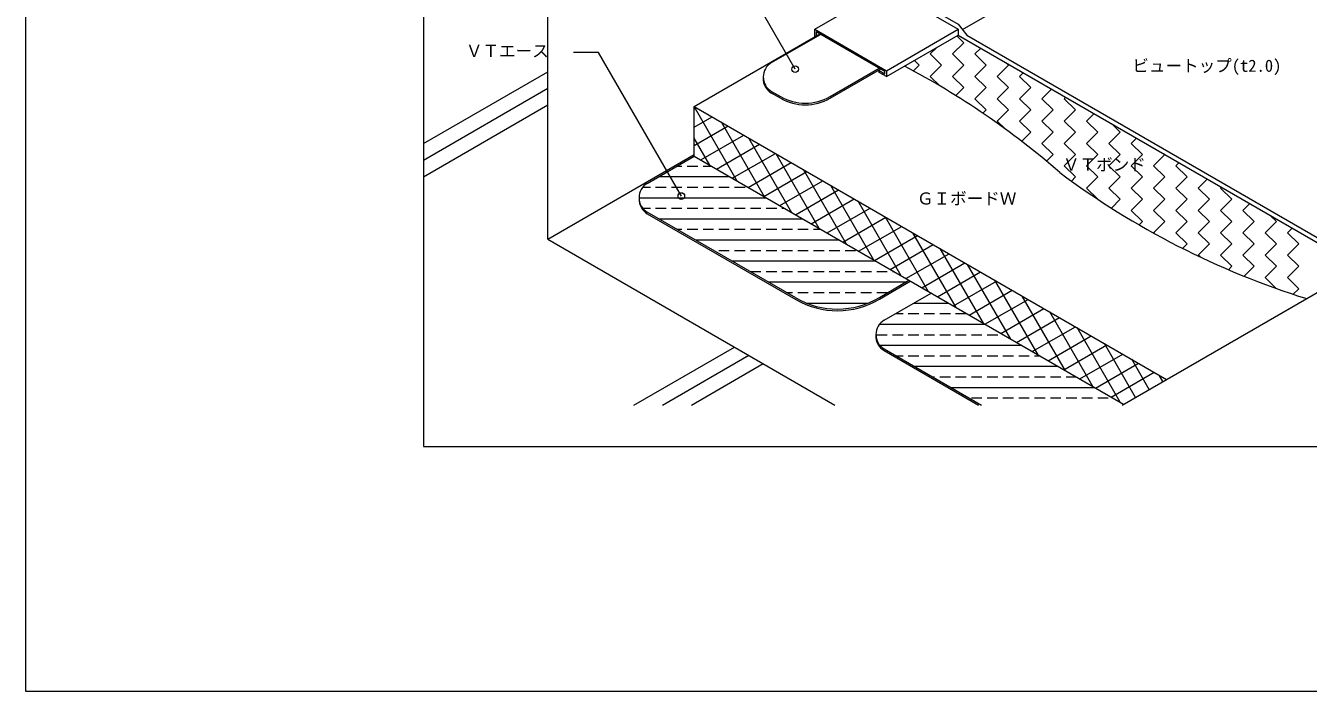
# Model space of a CAD drawing. Units: millimetres, scale not verified. Extents: x -1380 to 1380, y -955 to 955.
# Drawn here: x -1380 to 168, y -955 to -153 of the extents above; entities that cross this region are included whole.
import ezdxf
from ezdxf.enums import TextEntityAlignment as Align

# ---------------------------------------------------------------- set-up
doc = ezdxf.new("R2010")
doc.units = ezdxf.units.MM
doc.header["$LTSCALE"] = 3
doc.linetypes.add('USER1', pattern=[19.05, 12.7, -6.35])
for name, color, linetype, lineweight in [('0-0_0', 7, 'Continuous', 9), ('0-1_WAKU', 7, 'Continuous', 18), ('0-3_KUTAI', 3, 'Continuous', 18), ('0-4_BOUSUI', 1, 'Continuous', 18), ('0-5_MOJI', 7, 'Continuous', 18), ('0-6_HATCH', 9, 'Continuous', 18), ('0-8_KANAMONO', 4, 'Continuous', 18), ('0-9_dannnetu', 6, 'Continuous', 18)]:
    doc.layers.add(name, color=color, linetype=linetype, lineweight=lineweight)
doc.styles.add('ＭＳ ゴシック', font='')
doc.styles.get('ＭＳ ゴシック').set_extended_font_data('MS Gothic')

msp = doc.modelspace()

# ---------------------------------------------------------------- linework, layer by layer
at = {"layer": '0-0_0'}
msp.add_line((-57.18, -610), (462.436, -310), dxfattribs=at)
at = {"layer": '0-0_0', "lineweight": 18}
msp.add_lwpolyline([(-900, -660), (900, -660), (900, 540), (-900, 540)], close=True, dxfattribs=at)
at = {"layer": '0-1_WAKU'}
msp.add_lwpolyline([(-1380, -955), (1380, -955), (1380, 955), (-1380, 955)], close=True, dxfattribs=at)
at = {"layer": '0-3_KUTAI'}
for q in [(-750, 90), (-573.331, -308), (-403.59, -610)]:
    msp.add_line((-750, -410), q, dxfattribs=at)
at = {"layer": '0-4_BOUSUI', "linetype": 'USER1'}
msp.add_line((-249.611, -157.4), (-25.743, -28.15), dxfattribs=at)
at = {"layer": '0-4_BOUSUI'}
for p, q in [((-480.111, -197.18), (-421.084, -163.1)), ((-409.27, -238.08), (-350.243, -204)), ((-409.27, -240.08), (-348.511, -205)), ((-480.111, -231.821), (-469.27, -238.08)), ((-469.27, -240.08), (-480.111, -233.821)), ((-629.933, -342.68), (-573.331, -310)), ((-450.63, -480.842), (-629.933, -377.321)), ((-629.933, -379.321), (-450.63, -482.842)), ((-349.878, -480.403), (-314.389, -459.5)), ((-349.878, -482.403), (-312.675, -460.49)), ((-344.145, -507.68), (-287.542, -475)), ((-344.145, -542.321), (-226.921, -610)), ((-344.145, -544.321), (-230.385, -610))]:
    msp.add_line(p, q, dxfattribs=at)
for points in [[(-341.409, -100.9), (-254.807, -150.9), (-244.414, -163.9), (235.537, -441)], [(-341.409, -106.9), (-254.807, -156.9), (-254.807, -163.9), (230.341, -444)]]:
    msp.add_lwpolyline(points, dxfattribs=at)
for centre, radius, start, end in [((-470.111, -214.5), 20, 120, 240), ((-470.111, -216.5), 20, 177.13402, 240), ((-772.585, -1064.467), 974.647, 48.93692, 62.31533), ((-439.27, -186.118), 60, 240, 300), ((-439.27, -188.118), 60, 240, 300), ((461.7, 466.478), 993.292, 233.26883, 252.66376), ((-619.933, -360), 20, 120, 240), ((-619.933, -362), 20, 177.13402, 240), ((-400.63, -394.239), 100, 240, 300.49868), ((-400.63, -396.239), 100, 240, 300.49868), ((-334.145, -525), 20, 120, 240), ((-334.145, -527), 20, 177.13402, 240)]:
    msp.add_arc(centre, radius, start, end, dxfattribs=at)
at = {"layer": '0-5_MOJI'}
for p, q in [((-451.611, -205.085), (-526.611, -75.182)), ((-688.898, -184.777), (-718.898, -184.777)), ((-588.898, -357.982), (-688.898, -184.777))]:
    msp.add_line(p, q, dxfattribs=at)
for centre in [(-451.623, -205.066), (-588.909, -357.963)]:
    msp.add_circle(centre, 4, dxfattribs=at)
at = {"layer": '0-6_HATCH'}
for p, q in [((-248.077, -173.307), (-256.504, -164.88)), ((-288.488, -186.777), (-280.37, -178.659)), ((-261.547, -186.777), (-248.077, -173.307)), ((-234.606, -186.777), (-227.497, -179.667)), ((-308.897, -207.186), (-301.958, -200.247)), ((-301.958, -200.247), (-307.743, -194.463)), ((-275.017, -200.247), (-288.488, -186.777)), ((-288.488, -213.718), (-275.017, -200.247)), ((-248.077, -200.247), (-261.547, -186.777)), ((-261.547, -213.718), (-248.077, -200.247)), ((-221.136, -200.247), (-234.606, -186.777)), ((-234.606, -213.718), (-221.136, -200.247)), ((-207.665, -213.718), (-194.195, -200.247)), ((-194.195, -200.247), (-197.397, -197.046)), ((-900, -294.722), (-750, -208.12)), ((-276.959, -225.246), (-288.488, -213.718)), ((-248.077, -227.188), (-261.547, -213.718)), ((-221.136, -227.188), (-234.606, -213.718)), ((-194.195, -227.188), (-207.665, -213.718)), ((-180.725, -213.718), (-176.257, -209.25)), ((-167.254, -227.188), (-180.725, -213.718)), ((-900, -314.722), (-750, -228.12)), ((-257.768, -236.88), (-248.077, -227.188)), ((-234.606, -240.659), (-221.136, -227.188)), ((-207.665, -240.659), (-194.195, -227.188)), ((-180.725, -240.659), (-167.254, -227.188)), ((-153.784, -240.659), (-142.098, -228.973)), ((-221.136, -254.129), (-234.606, -240.659)), ((-194.195, -254.129), (-207.665, -240.659)), ((-167.254, -254.129), (-180.725, -240.659)), ((-140.314, -254.129), (-153.784, -240.659)), ((-126.843, -240.659), (-125.018, -238.834)), ((-113.373, -254.129), (-126.843, -240.659)), ((-900, -334.722), (-750, -248.12)), ((-521.466, -339.944), (-573.331, -250.112)), ((-573.331, -253.068), (-570.674, -251.534)), ((-573.331, -275.065), (-551.624, -262.533)), ((-225.116, -258.109), (-221.136, -254.129)), ((-207.665, -267.599), (-194.195, -254.129)), ((-180.725, -267.599), (-167.254, -254.129)), ((-153.784, -267.599), (-140.314, -254.129)), ((-126.843, -267.599), (-113.373, -254.129)), ((-99.902, -267.599), (-90.859, -258.556)), ((-573.331, -297.062), (-532.574, -273.531)), ((-488.47, -358.994), (-540.432, -268.994)), ((-198.238, -277.027), (-207.665, -267.599)), ((-167.254, -281.07), (-180.725, -267.599)), ((-140.314, -281.07), (-153.784, -267.599)), ((-113.373, -281.07), (-126.843, -267.599)), ((-86.432, -281.07), (-99.902, -267.599)), ((-59.491, -281.07), (-69.912, -270.649)), ((-554.462, -320.894), (-573.331, -288.212)), ((-565.485, -314.53), (-513.524, -284.53)), ((-455.475, -378.044), (-507.436, -288.044)), ((-178.214, -292.029), (-167.254, -281.07)), ((-153.784, -294.54), (-140.314, -281.07)), ((-126.843, -294.54), (-113.373, -281.07)), ((-99.902, -294.54), (-86.432, -281.07)), ((-72.962, -294.54), (-59.491, -281.07)), ((-46.021, -294.54), (-39.619, -288.139)), ((-546.435, -325.528), (-494.474, -295.528)), ((-527.385, -336.527), (-475.424, -306.527)), ((-422.479, -397.094), (-474.441, -307.094)), ((-140.314, -308.01), (-153.784, -294.54)), ((-148.301, -315.998), (-140.314, -308.01)), ((-113.373, -308.01), (-126.843, -294.54)), ((-126.843, -321.481), (-113.373, -308.01)), ((-86.432, -308.01), (-99.902, -294.54)), ((-99.902, -321.481), (-86.432, -308.01)), ((-59.491, -308.01), (-72.962, -294.54)), ((-72.962, -321.481), (-59.491, -308.01)), ((-32.55, -308.01), (-46.021, -294.54)), ((-46.021, -321.481), (-32.55, -308.01)), ((-19.08, -321.481), (-5.61, -308.01)), ((-5.61, -308.01), (-6.169, -307.451)), ((-593.942, -321.9), (-588.15, -321.9)), ((-581.8, -321.9), (-569.1, -321.9)), ((-562.75, -321.9), (-552.719, -321.9)), ((-508.335, -347.525), (-456.374, -317.525)), ((-113.373, -334.951), (-126.843, -321.481)), ((-86.432, -334.951), (-99.902, -321.481)), ((-59.491, -334.951), (-72.962, -321.481)), ((-32.55, -334.951), (-46.021, -321.481)), ((-5.61, -334.951), (-19.08, -321.481)), ((7.861, -321.481), (11.62, -317.722)), ((21.331, -334.951), (7.861, -321.481)), ((-615.939, -334.6), (-530.722, -334.6)), ((-489.285, -358.524), (-437.324, -328.524)), ((-470.235, -369.522), (-418.274, -339.522)), ((-389.484, -416.144), (-441.445, -326.144)), ((-118.307, -339.885), (-113.373, -334.951)), ((-99.902, -348.422), (-86.432, -334.951)), ((-72.962, -348.422), (-59.491, -334.951)), ((-46.021, -348.422), (-32.55, -334.951)), ((-19.08, -348.422), (-5.61, -334.951)), ((7.861, -348.422), (21.331, -334.951)), ((34.801, -348.422), (45.779, -337.444)), ((-635.384, -347.3), (-626.25, -347.3)), ((-619.9, -347.3), (-607.2, -347.3)), ((-600.85, -347.3), (-588.15, -347.3)), ((-581.8, -347.3), (-569.1, -347.3)), ((-562.75, -347.3), (-550.05, -347.3)), ((-543.7, -347.3), (-531, -347.3)), ((-524.65, -347.3), (-511.95, -347.3)), ((-451.185, -380.521), (-399.224, -350.521)), ((-356.488, -435.194), (-408.45, -345.194)), ((-86.461, -361.863), (-99.902, -348.422)), ((-59.491, -361.892), (-72.962, -348.422)), ((-32.55, -361.892), (-46.021, -348.422)), ((-5.61, -361.892), (-19.08, -348.422)), ((21.331, -361.892), (7.861, -348.422)), ((48.272, -361.892), (34.801, -348.422)), ((61.742, -348.422), (62.859, -347.305)), ((75.213, -361.892), (61.742, -348.422)), ((-639.933, -360), (-486.728, -360)), ((-432.135, -391.519), (-380.174, -361.519)), ((-323.493, -454.244), (-375.454, -364.244)), ((-70.075, -372.476), (-59.491, -361.892)), ((-46.021, -375.362), (-32.55, -361.892)), ((-19.08, -375.362), (-5.61, -361.892)), ((7.861, -375.362), (21.331, -361.892)), ((34.801, -375.362), (48.272, -361.892)), ((61.742, -375.362), (75.213, -361.892)), ((88.683, -375.362), (97.019, -367.027)), ((-635.384, -372.7), (-626.25, -372.7)), ((-619.9, -372.7), (-607.2, -372.7)), ((-615.939, -385.4), (-442.734, -385.4)), ((-600.85, -372.7), (-588.15, -372.7)), ((-581.8, -372.7), (-569.1, -372.7)), ((-562.75, -372.7), (-550.05, -372.7)), ((-543.7, -372.7), (-531, -372.7)), ((-524.65, -372.7), (-511.95, -372.7)), ((-505.6, -372.7), (-492.9, -372.7)), ((-486.55, -372.7), (-473.85, -372.7)), ((-467.5, -372.7), (-464.731, -372.7)), ((-413.085, -402.518), (-361.124, -372.518)), ((-394.035, -413.516), (-342.074, -383.516)), ((-290.497, -473.294), (-342.459, -383.294)), ((-32.55, -388.833), (-46.021, -375.362)), ((-5.61, -388.833), (-19.08, -375.362)), ((21.331, -388.833), (7.861, -375.362)), ((48.272, -388.833), (34.801, -375.362)), ((75.213, -388.833), (61.742, -375.362)), ((102.153, -388.833), (88.683, -375.362)), ((129.094, -388.833), (121.316, -381.055)), ((-593.942, -398.1), (-588.15, -398.1)), ((-581.8, -398.1), (-569.1, -398.1)), ((-562.75, -398.1), (-550.05, -398.1)), ((-543.7, -398.1), (-531, -398.1)), ((-524.65, -398.1), (-511.95, -398.1)), ((-505.6, -398.1), (-492.9, -398.1)), ((-486.55, -398.1), (-473.85, -398.1)), ((-467.5, -398.1), (-454.8, -398.1)), ((-448.45, -398.1), (-435.75, -398.1)), ((-429.4, -398.1), (-420.737, -398.1)), ((-374.985, -424.515), (-323.024, -394.515)), ((-257.501, -492.344), (-309.463, -402.344)), ((-36.536, -392.818), (-32.55, -388.833)), ((-19.08, -402.303), (-5.61, -388.833)), ((-18.181, -403.202), (-19.08, -402.303)), ((7.861, -402.303), (21.331, -388.833)), ((21.331, -415.774), (7.861, -402.303)), ((34.801, -402.303), (48.272, -388.833)), ((48.272, -415.774), (34.801, -402.303)), ((61.742, -402.303), (75.213, -388.833)), ((75.213, -415.774), (61.742, -402.303)), ((88.683, -402.303), (102.153, -388.833)), ((102.153, -415.774), (88.683, -402.303)), ((115.624, -402.303), (129.094, -388.833)), ((129.094, -415.774), (115.624, -402.303)), ((142.565, -402.303), (148.258, -396.61)), ((156.035, -415.774), (142.565, -402.303)), ((-571.945, -410.8), (-398.74, -410.8)), ((-355.935, -435.513), (-303.974, -405.513)), ((-336.885, -446.512), (-284.924, -416.512)), ((15.933, -421.171), (21.331, -415.774)), ((34.801, -429.244), (48.272, -415.774)), ((61.742, -429.244), (75.213, -415.774)), ((88.683, -429.244), (102.153, -415.774)), ((115.624, -429.244), (129.094, -415.774)), ((142.565, -429.244), (156.035, -415.774)), ((-543.7, -423.5), (-531, -423.5)), ((-524.65, -423.5), (-511.95, -423.5)), ((-505.6, -423.5), (-492.9, -423.5)), ((-486.55, -423.5), (-473.85, -423.5)), ((-467.5, -423.5), (-454.8, -423.5)), ((-448.45, -423.5), (-435.75, -423.5)), ((-429.4, -423.5), (-416.7, -423.5)), ((-410.35, -423.5), (-397.65, -423.5)), ((-391.3, -423.5), (-378.6, -423.5)), ((-317.835, -457.51), (-265.874, -427.51)), ((-224.506, -511.394), (-276.467, -421.394)), ((36.998, -431.44), (34.801, -429.244)), ((75.213, -442.714), (61.742, -429.244)), ((102.153, -442.714), (88.683, -429.244)), ((129.094, -442.714), (115.624, -429.244)), ((156.035, -442.714), (142.565, -429.244)), ((-527.951, -436.2), (-354.746, -436.2)), ((-298.785, -468.509), (-246.824, -438.509)), ((-191.51, -530.444), (-243.472, -440.444)), ((71.125, -446.802), (75.213, -442.714)), ((90.158, -454.709), (102.153, -442.714)), ((115.624, -456.185), (129.094, -442.714)), ((142.565, -456.185), (156.035, -442.714)), ((-505.6, -448.9), (-492.9, -448.9)), ((-486.55, -448.9), (-473.85, -448.9)), ((-483.957, -461.6), (-317.955, -461.6)), ((-467.5, -448.9), (-454.8, -448.9)), ((-448.45, -448.9), (-435.75, -448.9)), ((-429.4, -448.9), (-416.7, -448.9)), ((-410.35, -448.9), (-397.65, -448.9)), ((-391.3, -448.9), (-378.6, -448.9)), ((-372.25, -448.9), (-359.55, -448.9)), ((-353.2, -448.9), (-340.5, -448.9)), ((-334.15, -448.9), (-332.749, -448.9)), ((-279.735, -479.507), (-227.774, -449.507)), ((-260.685, -490.506), (-208.724, -460.506)), ((-158.515, -549.494), (-210.476, -459.494)), ((128.81, -469.371), (115.624, -456.185)), ((156.035, -469.655), (142.565, -456.185)), ((-461.96, -474.3), (-454.8, -474.3)), ((-448.45, -474.3), (-435.75, -474.3)), ((-429.4, -474.3), (-416.7, -474.3)), ((-410.35, -474.3), (-397.65, -474.3)), ((-391.3, -474.3), (-378.6, -474.3)), ((-372.25, -474.3), (-359.55, -474.3)), ((-353.2, -474.3), (-340.5, -474.3)), ((-241.635, -501.504), (-189.674, -471.504)), ((-125.519, -568.544), (-177.481, -478.544)), ((149.286, -476.404), (156.035, -469.655)), ((-437.985, -487), (-363.274, -487)), ((-308.327, -487), (-266.758, -487)), ((-222.585, -512.503), (-170.624, -482.503)), ((-203.535, -523.502), (-151.574, -493.502)), ((-330.324, -499.7), (-321.45, -499.7)), ((-315.1, -499.7), (-302.4, -499.7)), ((-296.05, -499.7), (-283.35, -499.7)), ((-277, -499.7), (-264.3, -499.7)), ((-257.95, -499.7), (-245.25, -499.7)), ((-184.485, -534.5), (-132.524, -504.5)), ((-92.524, -587.594), (-144.485, -497.594)), ((-353.2, -525.1), (-340.5, -525.1)), ((-349.677, -512.4), (-222.764, -512.4)), ((-334.15, -525.1), (-321.45, -525.1)), ((-315.1, -525.1), (-302.4, -525.1)), ((-296.05, -525.1), (-283.35, -525.1)), ((-277, -525.1), (-264.3, -525.1)), ((-257.95, -525.1), (-245.25, -525.1)), ((-238.9, -525.1), (-226.2, -525.1)), ((-219.85, -525.1), (-207.15, -525.1)), ((-200.8, -525.1), (-200.767, -525.1)), ((-165.435, -545.499), (-113.474, -515.499)), ((-59.528, -606.644), (-111.49, -516.644)), ((-646.077, -610), (-524.833, -540)), ((-349.513, -537.8), (-178.77, -537.8)), ((-146.385, -556.497), (-94.424, -526.497)), ((-127.335, -567.496), (-75.374, -537.496)), ((-40.99, -600.653), (-78.494, -535.694)), ((-611.436, -610), (-507.513, -550)), ((-329.978, -550.5), (-321.45, -550.5)), ((-315.1, -550.5), (-302.4, -550.5)), ((-296.05, -550.5), (-283.35, -550.5)), ((-277, -550.5), (-264.3, -550.5)), ((-257.95, -550.5), (-245.25, -550.5)), ((-238.9, -550.5), (-226.2, -550.5)), ((-219.85, -550.5), (-207.15, -550.5)), ((-200.8, -550.5), (-188.1, -550.5)), ((-181.75, -550.5), (-169.05, -550.5)), ((-162.7, -550.5), (-156.773, -550.5)), ((-108.285, -578.494), (-56.324, -548.494)), ((-24.492, -591.128), (-45.498, -554.744)), ((-576.795, -610), (-490.192, -560)), ((-307.981, -563.2), (-134.776, -563.2)), ((-89.235, -589.493), (-37.274, -559.493)), ((-70.185, -600.491), (-18.224, -570.491)), ((-285.984, -575.9), (-283.35, -575.9)), ((-277, -575.9), (-264.3, -575.9)), ((-257.95, -575.9), (-245.25, -575.9)), ((-238.9, -575.9), (-226.2, -575.9)), ((-219.85, -575.9), (-207.15, -575.9)), ((-200.8, -575.9), (-188.1, -575.9)), ((-181.75, -575.9), (-169.05, -575.9)), ((-162.7, -575.9), (-150, -575.9)), ((-143.65, -575.9), (-130.95, -575.9)), ((-124.6, -575.9), (-112.779, -575.9)), ((-7.995, -581.603), (-12.503, -573.794)), ((-263.987, -588.6), (-90.782, -588.6)), ((-238.9, -601.3), (-226.2, -601.3)), ((-219.85, -601.3), (-207.15, -601.3)), ((-200.8, -601.3), (-188.1, -601.3)), ((-181.75, -601.3), (-169.05, -601.3)), ((-162.7, -601.3), (-150, -601.3)), ((-143.65, -601.3), (-130.95, -601.3)), ((-124.6, -601.3), (-111.9, -601.3)), ((-105.55, -601.3), (-92.85, -601.3)), ((-86.5, -601.3), (-73.8, -601.3))]:
    msp.add_line(p, q, dxfattribs=at)
at = {"layer": '0-8_KANAMONO'}
for p, q in [((-428.012, -156.9), (-341.409, -106.9)), ((-341.409, -206.9), (-254.807, -156.9)), ((-341.409, -213.9), (-254.807, -163.9))]:
    msp.add_line(p, q, dxfattribs=at)
msp.add_lwpolyline([(-428.012, -166.1), (-428.012, -156.9), (-341.409, -206.9), (-341.409, -213.9), (-350.07, -208.9), (-350.07, -206.7), (-343.315, -210.6), (-343.315, -208), (-426.107, -160.2), (-426.107, -165)], dxfattribs=at)
at = {"layer": '0-9_dannnetu'}
for p, q in [((-573.331, -250), (-3.486, -579)), ((-573.331, -310), (-55.448, -609))]:
    msp.add_line(p, q, dxfattribs=at)
msp.add_lwpolyline([(-573.331, -310), (-573.331, -250), (-421.95, -162.6)], dxfattribs=at)

# ---------------------------------------------------------------- texts
at = {"layer": '0-5_MOJI', "style": 'ＭＳ ゴシック'}
for s, p in [('ＶＴエース', (-848.847, -194.777)), ('ビュートップ(t2.0)', (-44.752, -212.642)), ('ＶＴボンド', (-128.478, -331.801)), ('ＧＩボードＷ', (-304.634, -372.655))]:
    msp.add_text(s, height=14.66, dxfattribs=at).set_placement(p, align=Align.BOTTOM_LEFT)

doc.saveas('drawing.dxf')
